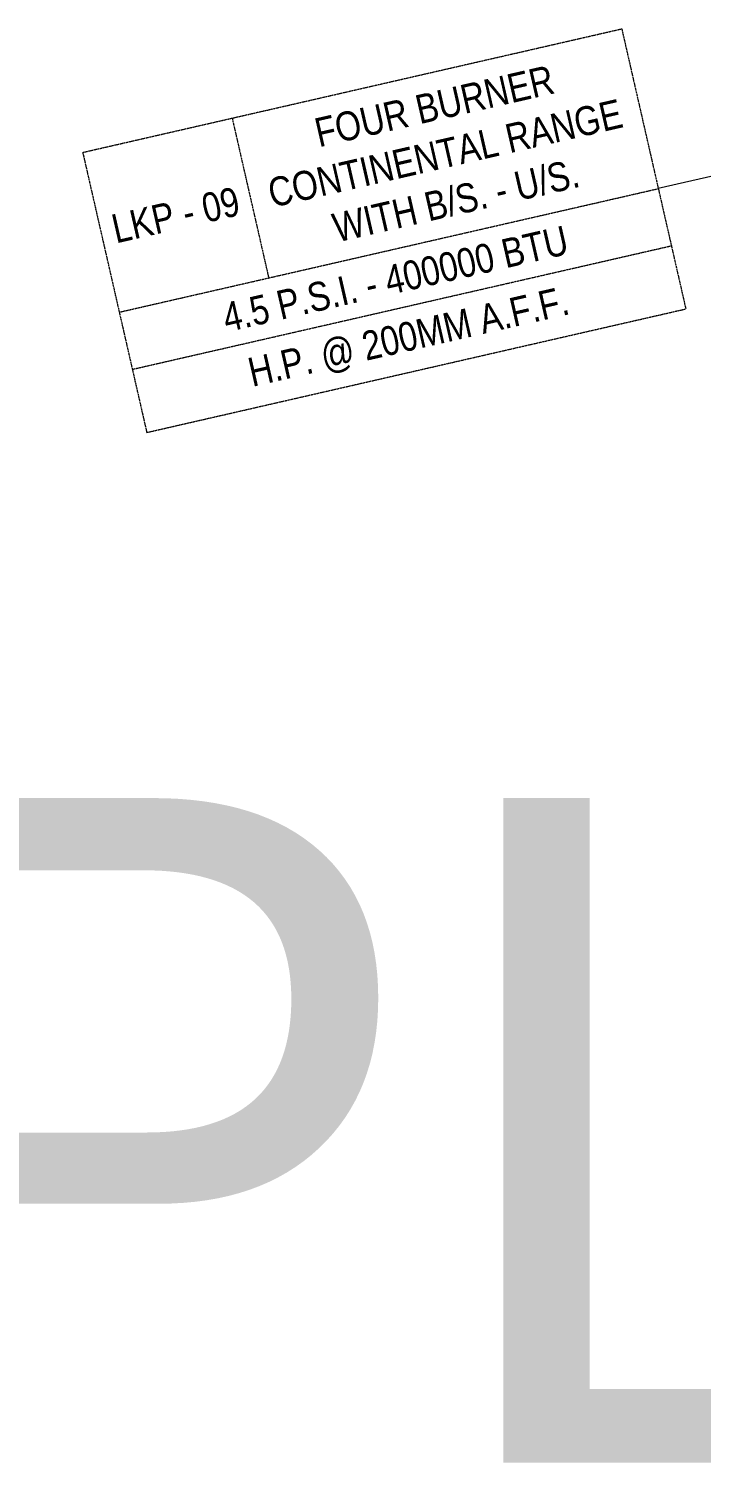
# Model space of a CAD drawing. Header units: millimetres. Extents: x 1667 to 847943, y 724 to 1832625.
# Drawn here: x 637433 to 638592, y 717013 to 719500 of the extents above; entities that cross this region are included whole.
import ezdxf

# ---------------------------------------------------------------- set-up
doc = ezdxf.new("R2010")
doc.units = ezdxf.units.MM
doc.linetypes.add('CENTER', pattern=[2, 1.25, -0.25, 0.25, -0.25])
doc.layers.get('Defpoints').update_dxf_attribs({"color": 140})
doc.layers.add('DIMENSION_MOFA', color=66, linetype='CENTER', lineweight=15)
doc.layers.add('GH-GAS', color=20, linetype='Continuous', lineweight=13)
doc.styles.add('arial', font='arial.ttf')
doc.styles.add('RG', font='arial.ttf')
doc.styles.get("Standard").update_dxf_attribs({"font": 'arial.ttf'})
doc.dimstyles.new('KIT-DIM', dxfattribs={"dimscale": 35, "dimtxt": 2, "dimasz": 1.5, "dimexe": 0.5, "dimexo": 1, "dimgap": 1, "dimtad": 0, "dimdec": 0, "dimtxsty": 'arial', "dimcen": 0, "dimdle": 1, "dimclrd": 251, "dimclre": 251, "dimclrt": 1, "dimadec": 0, "dimazin": 0, "dimtfac": 1, "dimtdec": 0, "dimtix": 1, "dimtmove": 0, "dimatfit": 3, "dimfxl": 1, "dimlwd": -1, "dimarcsym": 0})

# ---------------------------------------------------------------- blocks, each defined once
blk = doc.blocks.new('*T773')
at = {"layer": 'GH-GAS', "color": 0, "linetype": 'ByBlock', "lineweight": -2, "transparency": 16777216}
for p, q in [((0, 0), (953.7, 0)), ((0, 0), (0, -495)), ((264.4, 0), (264.4, -282.4)), ((953.7, 0), (953.7, -495)), ((0, -282.4), (953.7, -282.4)), ((0, -383.4), (953.7, -383.4)), ((0, -495), (953.7, -495))]:
    blk.add_line(p, q, dxfattribs=at)
at = {"layer": 'GH-GAS', "color": 0, "transparency": 16777216, "char_height": 50, "attachment_point": 5}
for s, insert, width in [('{\\fArial Narrow|b0|i0|c0|p34;\\C30;\\c32767;FOUR BURNER CONTINENTAL RANGE WITH B/S. - U/S.\\C30; }', (609, -141.2), 687.71), ('{\\fArial Narrow|b0|i0|c0|p34;\\C30;4.5 P.S.I. - 400000 BTU}', (476.9, -332.9), 952.093), ('{\\fArial Narrow|b0|i0|c0|p34;\\C30;H.P. @ 200MM A.F.F.}', (476.9, -439.2), 952.093)]:
    blk.add_mtext(s, dxfattribs=dict(at, insert=insert, width=width))
at = {"layer": 'GH-GAS', "color": 0, "transparency": 16777216, "insert": (132.2, -141.2), "char_height": 50, "width": 262.763, "attachment_point": 5, "style": 'RG'}
blk.add_mtext('{\\fArial Narrow|b0|i0|c0|p34;\\C30;LKP - 09}', dxfattribs=at)
blk = doc.blocks.new('zw$DA95')
at = {"layer": 'Defpoints', "style": 'arial'}
blk.add_text('RETAINING WALL FOUNDATION PLAN', height=1145.0409, dxfattribs=at).set_placement((-21854.55, -8676.17))
blk = doc.blocks.new('FURNITURE BOH')
blk.add_blockref('*T773', (-29624.3, 10322.2))
at = {"layer": 'GH-GAS'}
blk.add_leader([(-27757.4, 10039.8), (-28670.6, 10039.8)], dimstyle='KIT-DIM', dxfattribs=at)
blk = doc.blocks.new('ff')
at = {"color": 1, "rotation": 360}
blk.add_blockref('FURNITURE BOH', (69580.092, -18129.993), dxfattribs=at)

msp = doc.modelspace()

# ---------------------------------------------------------------- block references
at = {"layer": 'DIMENSION_MOFA', "rotation": 12.89632932256583}
msp.add_blockref('ff', (596835.137, 717980.215), dxfattribs=at)

# ---------------------------------------------------------------- next in the draw order: block references
msp.add_blockref('zw$DA95', (633936.771, 725705.715))

doc.saveas('drawing.dxf')
